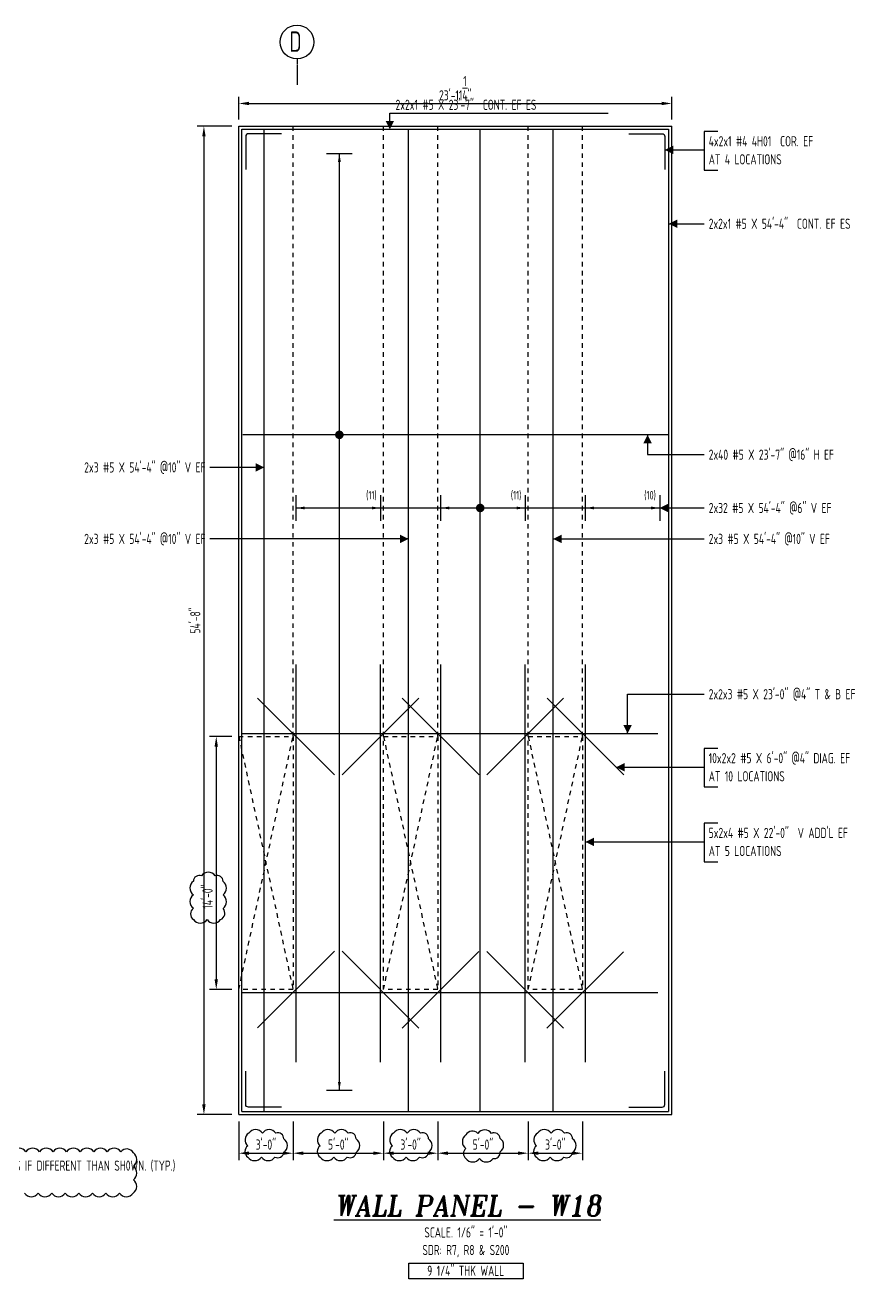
# Model space of a CAD drawing. Header units: inches. Extents: x -3675 to 26577, y -2273 to 5046.
# Drawn here: x 22672 to 23223, y 559 to 1391 of the extents above; entities that cross this region are included whole.
import ezdxf
from ezdxf.enums import TextEntityAlignment as Align

# ---------------------------------------------------------------- set-up
doc = ezdxf.new("R2010")
doc.units = ezdxf.units.IN
doc.header["$MEASUREMENT"] = 0
doc.linetypes.add('HIDDEN', pattern=[6, 3, -3])
doc.linetypes.add('PHANTOM', pattern=[2.5, 1.25, -0.25, 0.25, -0.25, 0.25, -0.25])
doc.layers.get('0').update_dxf_attribs({"linetype": 'CONTINUOUS'})
doc.layers.get('Defpoints').update_dxf_attribs({"linetype": 'CONTINUOUS'})
for name, color, linetype in [('0-25TEXT', 7, 'CONTINUOUS'), ('0-35', 3, 'CONTINUOUS'), ('0-35TEXT', 3, 'CONTINUOUS'), ('0-50', 10, 'CONTINUOUS'), ('BAR-LBL', 2, 'CONTINUOUS'), ('DETAIL', 83, 'CONTINUOUS'), ('GRID', 8, 'PHANTOM'), ('hidden', 7, 'HIDDEN'), ('INTERMEDIATERANGELAY', 7, 'CONTINUOUS'), ('RANGELAY', 7, 'CONTINUOUS'), ('REBARS', 4, 'CONTINUOUS')]:
    doc.layers.add(name, color=color, linetype=linetype)
doc.layers.add('COVER', color=6, linetype='CONTINUOUS', lineweight=0, plot=False)
doc.styles.add('AR', font='ARCHQUIK.shx', dxfattribs={"width": 0.8})
doc.styles.add('ROMANT', font='romant')
doc.dimstyles.new('CADS_DIM_48', dxfattribs={"dimscale": 48, "dimtxt": 0.09375, "dimasz": 0.09375, "dimexe": 0.0625, "dimexo": 0.0625, "dimgap": 0.09375, "dimtad": 0, "dimtih": 1, "dimtoh": 1, "dimzin": 1, "dimdsep": 46, "dimlunit": 4, "dimtxsty": 'AR', "dimblk": 'CLOSED', "dimcen": 0.1875, "dimadec": 0, "dimazin": 0, "dimtfac": 1, "dimtofl": 0, "dimtmove": 0, "dimatfit": 1, "dimldrblk": 'DOTBLANK', "dimfxl": 1, "dimtzin": 0, "dimarcsym": 0})

# ---------------------------------------------------------------- blocks, each defined once
blk = doc.blocks.new('*D100')
at = {"layer": 'COVER', "color": 0, "lineweight": -2, "transparency": 16777216}
for p, q in [((22813.94, 1328.11), (22813.94, 1343.23)), ((23101.19, 1328.11), (23101.19, 1343.23)), ((22820.69, 1338.73), (23094.44, 1338.73))]:
    blk.add_line(p, q, dxfattribs=at)
at = {"layer": 'COVER', "color": 0, "transparency": 16777216}
for points in [[(22820.69, 1339.85), (22820.69, 1337.6), (22813.94, 1338.73)], [(23094.44, 1339.85), (23094.44, 1337.6), (23101.19, 1338.73)]]:
    blk.add_solid(points, dxfattribs=at)
at = {"layer": 'Defpoints', "color": 0, "transparency": 16777216}
for p in [(23101.19, 1338.73), (22813.94, 1323.61), (23101.19, 1323.61)]:
    blk.add_point(p, dxfattribs=at)
at = {"layer": 'COVER', "color": 0, "transparency": 16777216, "insert": (22957.57, 1348.85), "char_height": 6.75, "attachment_point": 5, "style": 'AR'}
blk.add_mtext('23\'-11{\\H1.000000x;\\S1/4;}"', dxfattribs=at)
blk = doc.blocks.new('_DotBlank')
at = {"layer": '0-35', "color": 0, "lineweight": -2}
blk.add_line((-0.5, 0), (-1, 0), dxfattribs=at)
blk.add_circle((0, 0), 0.5, dxfattribs=at)
blk = doc.blocks.new('*D101')
at = {"layer": 'COVER', "color": 0, "lineweight": -2, "transparency": 16777216}
for p, q in [((22809.44, 1323.61), (22786.31, 1323.61)), ((22790.81, 1316.86), (22790.81, 674.36)), ((22809.44, 667.61), (22786.31, 667.61))]:
    blk.add_line(p, q, dxfattribs=at)
at = {"layer": 'COVER', "color": 0, "transparency": 16777216}
for points in [[(22789.68, 1316.86), (22791.93, 1316.86), (22790.81, 1323.61)], [(22789.68, 674.36), (22791.93, 674.36), (22790.81, 667.61)]]:
    blk.add_solid(points, dxfattribs=at)
at = {"layer": 'Defpoints', "color": 0, "transparency": 16777216}
for p in [(22813.94, 1323.61), (22790.81, 667.61), (22813.94, 667.61)]:
    blk.add_point(p, dxfattribs=at)
at = {"layer": 'COVER', "color": 0, "transparency": 16777216, "insert": (22785.07, 995.61), "char_height": 6.75, "attachment_point": 5, "rotation": 90, "style": 'AR'}
blk.add_mtext('54\'-8"', dxfattribs=at)
blk = doc.blocks.new('leadrblk')
blk.add_lwpolyline([(0, 0, 0, 1, 0), (1, 0, 1, 1, 0)], format="xyseb")
blk = doc.blocks.new('*U135', base_point=(17958.6, -51.6))
at = {"layer": 'REBARS', "color": 0}
blk.add_lwpolyline([(17958.91, -51.6), (17958.91, 212.4)], dxfattribs=at)
blk = doc.blocks.new('rendmark')
at = {"color": 4}
blk.add_line((0, -3), (0, 3), dxfattribs=at)
blk = doc.blocks.new('rarrow')
at = {"color": 7}
blk.add_solid([(2, -0.33), (2, 0.33), (0, 0)], dxfattribs=at)
blk = doc.blocks.new('*U1115', base_point=(22851.94, 1070.25))
at = {"layer": 'INTERMEDIATERANGELAY'}
for p, q in [((22907.94, 1070.25), (22947.95, 1070.25)), ((23003.94, 1070.25), (23043.94, 1070.25))]:
    blk.add_line(p, q, dxfattribs=at)
at = {"layer": 'RANGELAY'}
for p, q in [((22851.94, 1070.25), (22907.94, 1070.25)), ((22947.95, 1070.25), (23003.94, 1070.25)), ((23043.94, 1070.25), (23093.19, 1070.25))]:
    blk.add_line(p, q, dxfattribs=at)
at = {"layer": 'RANGELAY', "xscale": 2.834645669291339, "yscale": 2.834645669291339}
for name, p in [('rendmark', (22851.94, 1070.25)), ('rendmark', (22947.95, 1070.25)), ('rendmark', (23043.94, 1070.25)), ('rarrow', (22851.94, 1070.25)), ('rarrow', (22947.95, 1070.25)), ('rarrow', (23043.94, 1070.25))]:
    blk.add_blockref(name, p, dxfattribs=at)
at = {"layer": 'RANGELAY', "xscale": 2.834645669291339, "yscale": 2.834645669291339, "rotation": 179.999996929531}
for name, p in [('rendmark', (22907.94, 1070.25)), ('rendmark', (23003.94, 1070.25)), ('rendmark', (23093.19, 1070.25)), ('rarrow', (22907.94, 1070.25)), ('rarrow', (23003.94, 1070.25)), ('rarrow', (23093.19, 1070.25))]:
    blk.add_blockref(name, p, dxfattribs=at)
blk = doc.blocks.new('VPM7BF140')
at = {"const_width": 1}
blk.add_lwpolyline([(-0.5, 0, 1), (0.5, 0, 1)], format="xyb", close=True, dxfattribs=at)
blk = doc.blocks.new('*U180', base_point=(18081.4, -84.46))
at = {"layer": 'REBARS', "color": 0}
blk.add_lwpolyline([(18081.09, -84.46), (18081.09, 567.54)], dxfattribs=at)
blk = doc.blocks.new('*U374', base_point=(22926.8, 669.61))
at = {"layer": 'REBARS', "color": 0}
blk.add_lwpolyline([(22926.49, 669.61), (22926.49, 1321.61)], dxfattribs=at)
blk = doc.blocks.new('*U372', base_point=(23022.86, 669.61))
at = {"layer": 'REBARS', "color": 0}
blk.add_lwpolyline([(23022.54, 669.61), (23022.54, 1321.61)], dxfattribs=at)
blk = doc.blocks.new('*U376', base_point=(22831.11, 669.61))
at = {"layer": 'REBARS', "color": 0}
blk.add_lwpolyline([(22830.8, 669.61), (22830.8, 1321.61)], dxfattribs=at)
blk = doc.blocks.new('*U337', base_point=(22818.32, 1318.86))
at = {"layer": 'REBARS', "color": 0}
blk.add_lwpolyline([(22842.32, 1318.61), (22820.32, 1318.61, 0.414214), (22818.57, 1316.86), (22818.57, 1294.86)], format="xyb", dxfattribs=at)
blk = doc.blocks.new('*U136', base_point=(18150.6, -51.6))
at = {"layer": 'REBARS', "color": 0}
blk.add_lwpolyline([(18150.91, -51.6), (18150.91, 212.4)], dxfattribs=at)
blk = doc.blocks.new('*U137', base_point=(18111.17, -51.6))
at = {"layer": 'REBARS', "color": 0}
blk.add_lwpolyline([(18110.85, -51.6), (18110.85, 212.4)], dxfattribs=at)
blk = doc.blocks.new('*U138', base_point=(18054.6, -51.6))
at = {"layer": 'REBARS', "color": 0}
blk.add_lwpolyline([(18054.91, -51.6), (18054.91, 212.4)], dxfattribs=at)
blk = doc.blocks.new('*U139', base_point=(18015.17, -51.6))
at = {"layer": 'REBARS', "color": 0}
blk.add_lwpolyline([(18014.85, -51.6), (18014.85, 212.4)], dxfattribs=at)
blk = doc.blocks.new('*U181', base_point=(17922.88, -5.15))
at = {"layer": 'REBARS', "color": 0}
blk.add_lwpolyline([(17922.88, -5.46), (18198.88, -5.46)], dxfattribs=at)
blk = doc.blocks.new('*U379', base_point=(22816.25, 669.61))
at = {"layer": 'REBARS', "color": 0}
blk.add_lwpolyline([(22815.94, 669.61), (22815.94, 1321.61)], dxfattribs=at)
blk = doc.blocks.new('*U380', base_point=(23098.88, 669.61))
at = {"layer": 'REBARS', "color": 0}
blk.add_lwpolyline([(23099.19, 669.61), (23099.19, 1321.61)], dxfattribs=at)
blk = doc.blocks.new('*U338', base_point=(23096.82, 1318.86))
at = {"layer": 'REBARS', "color": 0}
blk.add_lwpolyline([(23072.82, 1318.61), (23094.82, 1318.61, -0.414213), (23096.57, 1316.86), (23096.57, 1294.86)], format="xyb", dxfattribs=at)
blk = doc.blocks.new('*U289', base_point=(22815.94, 1321.3))
at = {"layer": 'REBARS', "color": 0}
blk.add_lwpolyline([(22815.94, 1321.61), (23098.94, 1321.61)], dxfattribs=at)
blk = doc.blocks.new('*U339', base_point=(22818.32, 672.36))
at = {"layer": 'REBARS', "color": 0}
blk.add_lwpolyline([(22842.32, 672.61), (22820.32, 672.61, -0.414214), (22818.57, 674.36), (22818.57, 696.36)], format="xyb", dxfattribs=at)
blk = doc.blocks.new('*U340', base_point=(23096.82, 672.36))
at = {"layer": 'REBARS', "color": 0}
blk.add_lwpolyline([(23072.82, 672.61), (23094.82, 672.61, 0.414214), (23096.57, 674.36), (23096.57, 696.36)], format="xyb", dxfattribs=at)
blk = doc.blocks.new('*U290', base_point=(22815.94, 669.92))
at = {"layer": 'REBARS', "color": 0}
blk.add_lwpolyline([(22815.94, 669.61), (23098.94, 669.61)], dxfattribs=at)
blk = doc.blocks.new('*U610', base_point=(22877.13, 776.29))
at = {"layer": 'REBARS', "color": 0}
blk.add_lwpolyline([(22877.35, 776.07), (22826.44, 725.15)], dxfattribs=at)
blk = doc.blocks.new('*U611', base_point=(22877.13, 892.93))
at = {"layer": 'REBARS', "color": 0}
blk.add_lwpolyline([(22877.35, 893.15), (22826.44, 944.07)], dxfattribs=at)
blk = doc.blocks.new('*U612', base_point=(22882.68, 776.22))
at = {"layer": 'REBARS', "color": 0}
blk.add_lwpolyline([(22882.46, 776), (22933.31, 725.03)], dxfattribs=at)
blk = doc.blocks.new('*U613', base_point=(22973.06, 776.11))
at = {"layer": 'REBARS', "color": 0}
blk.add_lwpolyline([(22973.28, 775.89), (22922.31, 725.04)], dxfattribs=at)
blk = doc.blocks.new('*U614', base_point=(22978.68, 776.11))
at = {"layer": 'REBARS', "color": 0}
blk.add_lwpolyline([(22978.46, 775.88), (23029.31, 724.91)], dxfattribs=at)
blk = doc.blocks.new('*U615', base_point=(23069.06, 775.99))
at = {"layer": 'REBARS', "color": 0}
blk.add_lwpolyline([(23069.28, 775.77), (23018.31, 724.92)], dxfattribs=at)
blk = doc.blocks.new('*U616', base_point=(22882.75, 892.93))
at = {"layer": 'REBARS', "color": 0}
blk.add_lwpolyline([(22882.53, 893.15), (22933.44, 944.07)], dxfattribs=at)
blk = doc.blocks.new('*U617', base_point=(22973.13, 892.93))
at = {"layer": 'REBARS', "color": 0}
blk.add_lwpolyline([(22973.35, 893.15), (22922.44, 944.07)], dxfattribs=at)
blk = doc.blocks.new('*U618', base_point=(22978.75, 892.93))
at = {"layer": 'REBARS', "color": 0}
blk.add_lwpolyline([(22978.53, 893.15), (23029.44, 944.07)], dxfattribs=at)
blk = doc.blocks.new('*U619', base_point=(23069.13, 892.93))
at = {"layer": 'REBARS', "color": 0}
blk.add_lwpolyline([(23069.35, 893.15), (23018.44, 944.07)], dxfattribs=at)
blk = doc.blocks.new('*U223', base_point=(17987.63, -70.46))
at = {"layer": 'RANGELAY'}
blk.add_line((17987.63, -70.46), (17987.63, 551.54), dxfattribs=at)
at = {"layer": 'RANGELAY', "xscale": 2.834645669291339, "yscale": 2.834645669291339, "zscale": 2.834645669291339}
for name, p, rotation in [('rendmark', (17987.63, 551.54), 269.999996895974), ('rarrow', (17987.63, 551.54), 269.999996895974), ('rarrow', (17987.63, -70.46), 89.99999996644304), ('rendmark', (17987.63, -70.46), 89.99999996644304)]:
    blk.add_blockref(name, p, dxfattribs=dict(at, rotation=rotation))
blk = doc.blocks.new('VPM7C0190')
at = {"const_width": 1}
blk.add_lwpolyline([(-0.5, 0, 1), (0.5, 0, 1)], format="xyb", close=True, dxfattribs=at)
blk = doc.blocks.new('*U300', base_point=(23099.57, 1118.48))
at = {"layer": 'REBARS', "color": 0}
blk.add_lwpolyline([(23099.57, 1118.79), (22816.57, 1118.79)], dxfattribs=at)
blk = doc.blocks.new('*D833')
at = {"layer": 'Defpoints', "color": 0, "transparency": 16777216}
for p in [(22813.94, 667.61), (22849.94, 667.61), (22849.94, 642.01)]:
    blk.add_point(p, dxfattribs=at)
at = {"layer": 'DETAIL', "color": 0, "lineweight": -2, "transparency": 16777216}
for p, q in [((22813.94, 663.11), (22813.94, 637.51)), ((22849.94, 663.11), (22849.94, 637.51)), ((22820.69, 642.01), (22843.19, 642.01))]:
    blk.add_line(p, q, dxfattribs=at)
at = {"layer": 'DETAIL', "color": 0, "transparency": 16777216}
for points in [[(22820.69, 643.14), (22820.69, 640.89), (22813.94, 642.01)], [(22843.19, 643.14), (22843.19, 640.89), (22849.94, 642.01)]]:
    blk.add_solid(points, dxfattribs=at)
at = {"layer": 'DETAIL', "color": 0, "transparency": 16777216, "insert": (22831.94, 647.75), "char_height": 6.75, "attachment_point": 5, "style": 'AR'}
blk.add_mtext('3\'-0"', dxfattribs=at)
blk = doc.blocks.new('*D834')
at = {"layer": 'Defpoints', "color": 0, "transparency": 16777216}
for p in [(22849.94, 667.61), (22909.94, 667.61), (22909.94, 642.01)]:
    blk.add_point(p, dxfattribs=at)
at = {"layer": 'DETAIL', "color": 0, "lineweight": -2, "transparency": 16777216}
for p, q in [((22849.94, 663.11), (22849.94, 637.51)), ((22909.94, 663.11), (22909.94, 637.51)), ((22856.69, 642.01), (22903.19, 642.01))]:
    blk.add_line(p, q, dxfattribs=at)
at = {"layer": 'DETAIL', "color": 0, "transparency": 16777216}
for points in [[(22856.69, 643.14), (22856.69, 640.89), (22849.94, 642.01)], [(22903.19, 643.14), (22903.19, 640.89), (22909.94, 642.01)]]:
    blk.add_solid(points, dxfattribs=at)
at = {"layer": 'DETAIL', "color": 0, "transparency": 16777216, "insert": (22879.94, 647.75), "char_height": 6.75, "attachment_point": 5, "style": 'AR'}
blk.add_mtext('5\'-0"', dxfattribs=at)
blk = doc.blocks.new('*D835')
at = {"layer": 'Defpoints', "color": 0, "transparency": 16777216}
for p in [(22909.94, 667.61), (22945.94, 667.61), (22945.94, 642.01)]:
    blk.add_point(p, dxfattribs=at)
at = {"layer": 'DETAIL', "color": 0, "lineweight": -2, "transparency": 16777216}
for p, q in [((22909.94, 663.11), (22909.94, 637.51)), ((22945.94, 663.11), (22945.94, 637.51)), ((22916.69, 642.01), (22939.19, 642.01))]:
    blk.add_line(p, q, dxfattribs=at)
at = {"layer": 'DETAIL', "color": 0, "transparency": 16777216}
for points in [[(22916.69, 643.14), (22916.69, 640.89), (22909.94, 642.01)], [(22939.19, 643.14), (22939.19, 640.89), (22945.94, 642.01)]]:
    blk.add_solid(points, dxfattribs=at)
at = {"layer": 'DETAIL', "color": 0, "transparency": 16777216, "insert": (22927.94, 647.75), "char_height": 6.75, "attachment_point": 5, "style": 'AR'}
blk.add_mtext('3\'-0"', dxfattribs=at)
blk = doc.blocks.new('*D836')
at = {"layer": 'Defpoints', "color": 0, "transparency": 16777216}
for p in [(22945.94, 667.61), (23005.94, 667.61), (23005.94, 642.01)]:
    blk.add_point(p, dxfattribs=at)
at = {"layer": 'DETAIL', "color": 0, "lineweight": -2, "transparency": 16777216}
for p, q in [((22945.94, 663.11), (22945.94, 637.51)), ((23005.94, 663.11), (23005.94, 637.51)), ((22952.69, 642.01), (22999.19, 642.01))]:
    blk.add_line(p, q, dxfattribs=at)
at = {"layer": 'DETAIL', "color": 0, "transparency": 16777216}
for points in [[(22952.69, 643.14), (22952.69, 640.89), (22945.94, 642.01)], [(22999.19, 643.14), (22999.19, 640.89), (23005.94, 642.01)]]:
    blk.add_solid(points, dxfattribs=at)
at = {"layer": 'DETAIL', "color": 0, "transparency": 16777216, "insert": (22975.94, 647.75), "char_height": 6.75, "attachment_point": 5, "style": 'AR'}
blk.add_mtext('5\'-0"', dxfattribs=at)
blk = doc.blocks.new('*D837')
at = {"layer": 'Defpoints', "color": 0, "transparency": 16777216}
for p in [(23005.94, 667.61), (23041.94, 667.61), (23041.94, 642.01)]:
    blk.add_point(p, dxfattribs=at)
at = {"layer": 'DETAIL', "color": 0, "lineweight": -2, "transparency": 16777216}
for p, q in [((23005.94, 663.11), (23005.94, 637.51)), ((23041.94, 663.11), (23041.94, 637.51)), ((23012.69, 642.01), (23035.19, 642.01))]:
    blk.add_line(p, q, dxfattribs=at)
at = {"layer": 'DETAIL', "color": 0, "transparency": 16777216}
for points in [[(23012.69, 643.14), (23012.69, 640.89), (23005.94, 642.01)], [(23035.19, 643.14), (23035.19, 640.89), (23041.94, 642.01)]]:
    blk.add_solid(points, dxfattribs=at)
at = {"layer": 'DETAIL', "color": 0, "transparency": 16777216, "insert": (23023.94, 647.75), "char_height": 6.75, "attachment_point": 5, "style": 'AR'}
blk.add_mtext('3\'-0"', dxfattribs=at)
blk = doc.blocks.new('*D839')
at = {"layer": 'Defpoints', "color": 0, "transparency": 16777216}
for p in [(22813.94, 918.61), (22798.99, 750.61), (22813.94, 750.61)]:
    blk.add_point(p, dxfattribs=at)
at = {"layer": 'DETAIL', "color": 0, "lineweight": -2, "transparency": 16777216}
for p, q in [((22809.44, 918.61), (22794.49, 918.61)), ((22798.99, 911.86), (22798.99, 757.36)), ((22809.44, 750.61), (22794.49, 750.61))]:
    blk.add_line(p, q, dxfattribs=at)
at = {"layer": 'DETAIL', "color": 0, "transparency": 16777216}
for points in [[(22797.86, 911.86), (22800.11, 911.86), (22798.99, 918.61)], [(22797.86, 757.36), (22800.11, 757.36), (22798.99, 750.61)]]:
    blk.add_solid(points, dxfattribs=at)
at = {"layer": 'DETAIL', "color": 0, "transparency": 16777216, "insert": (22793.24, 812.34), "char_height": 6.75, "attachment_point": 5, "rotation": 90, "style": 'AR'}
blk.add_mtext('14\'-0"', dxfattribs=at)

msp = doc.modelspace()

# ---------------------------------------------------------------- linework, layer by layer
at = {"layer": '0-25TEXT'}
for points in [[(22914.12799, 1323.60993), (22914.12799, 1332.28736), (23058.98687, 1332.28736)], [(23131.70822, 1320.04486), (23122.70917, 1320.04486), (23122.70917, 1294.54754), (23131.70822, 1294.54754)], [(23131.70822, 1320.04486), (23122.70917, 1320.04486), (23122.70917, 1294.54754), (23131.70822, 1294.54754)], [(23096.56636, 1307.93545), (23122.70917, 1307.93545)], [(23099.19173, 1258.89147), (23122.70917, 1258.89147)], [(23085.14189, 1118.79184), (23085.14189, 1105.64072), (23122.70917, 1105.64072)], [(22830.7963, 1097.17515), (22794.80449, 1097.17515)], [(23093.19171, 1070.24561), (23122.70917, 1070.24561)], [(22926.49105, 1049.73714), (22794.80449, 1049.73714)], [(23022.54374, 1049.73714), (23122.70917, 1049.73714)], [(23071.92857, 920.60993), (23071.92857, 946.65981), (23122.70917, 946.65981)], [(23131.70822, 910.57832), (23122.70917, 910.57832), (23122.70917, 885.08099), (23131.70822, 885.08099)], [(23064.30256, 898.20461), (23122.70917, 898.20461)], [(23131.70822, 860.97554), (23122.70917, 860.97554), (23122.70917, 835.47822), (23131.70822, 835.47822)], [(23043.96978, 848.60184), (23122.70917, 848.60184)]]:
    msp.add_lwpolyline(points, dxfattribs=at)
at = {"layer": '0-35'}
for p, q in [((22813.94171, 667.60993), (22813.94171, 1323.60993)), ((22813.94171, 1323.60993), (23101.19171, 1323.60993)), ((23101.19171, 667.60993), (23101.19171, 1323.60993)), ((22813.94171, 667.60993), (23101.19171, 667.60993))]:
    msp.add_line(p, q, dxfattribs=at)
at = {"layer": '0-50'}
msp.add_lwpolyline([(22926.65899, 568.93807), (23002.54583, 568.93807), (23002.54583, 558.5817), (22926.65899, 558.5817)], close=True, dxfattribs=at)
msp.add_circle((22852.56671, 1379.50588), 11.25, dxfattribs=at)
at = {"layer": 'DETAIL'}
for points in [[(22783.8681, 797.07046, 0.52056705), (22792.8681, 797.07046, 0.52056705), (22801.8681, 797.07046, 0.52056705), (22803.49777, 804.4408, 0.52056705), (22803.49777, 813.4408, 0.52056705), (22803.49777, 822.4408, 0.52056705), (22798.23664, 826.17966, 0.52056705), (22789.23664, 826.17966, 0.52056705), (22783.8681, 822.5482, 0.52056705), (22783.8681, 813.5482, 0.52056705), (22783.8681, 804.5482, 0.52056705)], [(22819.94419, 639.42252, 0.52056705), (22828.94419, 639.42252, 0.52056705), (22837.94419, 639.42252, 0.52056705), (22843.81292, 642.55379, 0.52056705), (22843.81292, 651.55379, 0.52056705), (22838.56558, 655.30645, 0.52056705), (22829.56558, 655.30645, 0.52056705), (22820.56558, 655.30645, 0.52056705), (22819.94419, 646.92783, 0.52056705)], [(22867.94419, 639.42252, 0.52056705), (22876.94419, 639.42252, 0.52056705), (22885.94419, 639.42252, 0.52056705), (22891.81292, 642.55379, 0.52056705), (22891.81292, 651.55379, 0.52056705), (22886.56558, 655.30645, 0.52056705), (22877.56558, 655.30645, 0.52056705), (22868.56558, 655.30645, 0.52056705), (22867.94419, 646.92783, 0.52056705)], [(22915.94419, 639.42252, 0.52056705), (22924.94419, 639.42252, 0.52056705), (22933.94419, 639.42252, 0.52056705), (22939.81292, 642.55379, 0.52056705), (22939.81292, 651.55379, 0.52056705), (22934.56558, 655.30645, 0.52056705), (22925.56558, 655.30645, 0.52056705), (22916.56558, 655.30645, 0.52056705), (22915.94419, 646.92783, 0.52056705)], [(22964.63847, 638.53018, 0.52056705), (22973.63847, 638.53018, 0.52056705), (22982.63847, 638.53018, 0.52056705), (22987.29596, 642.87269, 0.52056705), (22987.29596, 651.87269, 0.52056705), (22981.59083, 655.16756, 0.52056705), (22972.59083, 655.16756, 0.52056705), (22964.63847, 654.11991, 0.52056705), (22964.63847, 645.11991, 0.52056705)], [(23011.50178, 639.42252, 0.52056705), (23020.50178, 639.42252, 0.52056705), (23029.50178, 639.42252, 0.52056705), (23035.37051, 642.55379, 0.52056705), (23035.37051, 651.55379, 0.52056705), (23030.12317, 655.30645, 0.52056705), (23021.12317, 655.30645, 0.52056705), (23012.12317, 655.30645, 0.52056705), (23011.50178, 646.92783, 0.52056705)]]:
    msp.add_lwpolyline(points, format="xyb", close=True, dxfattribs=at)
msp.add_lwpolyline([(22671.81506, 615.51643, 0.52056705), (22680.81506, 615.51643, 0.52056705), (22689.81506, 615.51643, 0.52056705), (22698.81506, 615.51643, 0.52056705), (22707.81506, 615.51643, 0.52056705), (22716.81506, 615.51643, 0.52056705), (22725.81506, 615.51643, 0.52056705), (22734.81506, 615.51643, 0.52056705), (22743.81506, 615.51643, 0.52056705), (22744.00638, 624.32512, 0.52056705), (22744.00638, 633.32512, 0.52056705), (22744.00638, 642.32512, 0.52056705), (22735.69428, 643.01302, 0.52056705), (22726.69428, 643.01302, 0.52056705), (22717.69428, 643.01302, 0.52056705), (22708.69428, 643.01302, 0.52056705), (22699.69428, 643.01302, 0.52056705), (22690.69428, 643.01302, 0.52056705), (22681.69428, 643.01302, 0.52056705), (22672.69428, 643.01302, 0.52056705), (22663.69428, 643.01302, 0.52056705)], format="xyb", dxfattribs=at)
at = {"layer": 'GRID', "lineweight": -3}
msp.add_lwpolyline([(22852.56671, 1368.25588), (22852.56671, 1351.01495)], dxfattribs=at)
at = {"layer": 'hidden'}
for p, q in [((22849.94171, 918.60993), (22849.94171, 1323.60993)), ((22909.94171, 918.60993), (22909.94171, 1323.60993)), ((22945.94171, 918.60993), (22945.94171, 1323.60993)), ((23005.94171, 918.60993), (23005.94171, 1323.60993)), ((23041.94171, 918.60993), (23041.94171, 1323.60993)), ((22813.94171, 750.60993), (22849.94171, 918.60993)), ((22813.94171, 918.60993), (22849.94171, 750.60993)), ((22909.94171, 918.60993), (22945.94171, 750.60993)), ((22909.94171, 750.60993), (22945.94171, 918.60993)), ((23005.94171, 918.60993), (23041.94171, 750.60993)), ((23005.94171, 750.60993), (23041.94171, 918.60993))]:
    msp.add_line(p, q, dxfattribs=at)
for points in [[(22813.94171, 918.60993), (22849.94171, 918.60993), (22849.94171, 750.60993), (22813.94171, 750.60993)], [(22909.94171, 918.60993), (22945.94171, 918.60993), (22945.94171, 750.60993), (22909.94171, 750.60993)], [(23005.94171, 918.60993), (23041.94171, 918.60993), (23041.94171, 750.60993), (23005.94171, 750.60993)]]:
    msp.add_lwpolyline(points, close=True, dxfattribs=at)

# ---------------------------------------------------------------- block references
at = {"layer": '0-25TEXT'}
for name, p, xscale, yscale, rotation in [('leadrblk', (22914.15385, 1321.52717), 5.623937007874017, 2.250708661417324, 90.00000153523449), ('VPM7C0190', (22880.68495, 1118.79184), 2.834645669291338, 2.834645669291338, 269.9999999664429), ('leadrblk', (23085.14189, 1118.79184), 5.623937007874017, 2.250708661417324, 270.0000046057035), ('leadrblk', (23071.92857, 920.60993), 5.623937007874017, 2.250708661417324, 90.00000153523449)]:
    msp.add_blockref(name, p, dxfattribs=dict(at, xscale=xscale, yscale=yscale, rotation=rotation))
for name, p, xscale, yscale in [('leadrblk', (23096.56636, 1307.93545), 5.623937007874017, 2.250708661417324), ('leadrblk', (23099.19173, 1258.89147), 5.623937007874017, 2.250708661417324), ('leadrblk', (22830.7963, 1097.17515), -5.623937007874017, 2.250708661417324), ('VPM7BF140', (22974.14437, 1070.24561), 2.834645669291338, 2.834645669291338), ('leadrblk', (23093.19171, 1070.24561), 5.623937007874017, 2.250708661417324), ('leadrblk', (22926.49105, 1049.73714), -5.623937007874017, 2.250708661417324), ('leadrblk', (23022.54374, 1049.73714), 5.623937007874017, 2.250708661417324), ('leadrblk', (23064.30256, 898.20461), 5.623937007874017, 2.250708661417324), ('leadrblk', (23043.96978, 848.60184), 5.623937007874017, 2.250708661417324)]:
    msp.add_blockref(name, p, dxfattribs=dict(at, xscale=xscale, yscale=yscale))
at = {"layer": 'RANGELAY'}
for name, p in [('*U223', (22880.68495, 683.60993)), ('*U1115', (22851.94171, 1070.24561))]:
    msp.add_blockref(name, p, dxfattribs=at)
at = {"layer": 'REBARS', "color": 4}
for name, p in [('*U379', (22816.25397, 669.60993)), ('*U289', (22815.94171, 1321.29743)), ('*U337', (22818.31707, 1318.86001)), ('*U376', (22831.10867, 669.60993)), ('*U374', (22926.80343, 669.60993)), ('*U180', (22974.45676, 669.60993)), ('*U372', (23022.85612, 669.60993)), ('*U338', (23096.81635, 1318.86001)), ('*U380', (23098.87945, 669.60993)), ('*U300', (23099.56666, 1118.47934)), ('*U135', (22851.65733, 702.47877)), ('*U139', (22908.22609, 702.47877)), ('*U138', (22947.65733, 702.47877)), ('*U137', (23004.22609, 702.47877)), ('*U136', (23043.65733, 702.47877)), ('*U611', (22877.13212, 892.93312)), ('*U616', (22882.75131, 892.93312)), ('*U617', (22973.13212, 892.93312)), ('*U618', (22978.75131, 892.93312)), ('*U619', (23069.13212, 892.93312)), ('*U610', (22877.13212, 776.28674)), ('*U612', (22882.67911, 776.22392)), ('*U613', (22973.05985, 776.1121)), ('*U614', (22978.67903, 776.10515)), ('*U615', (23069.05977, 775.99333)), ('*U181', (22815.94171, 748.92243)), ('*U339', (22818.31707, 672.35993)), ('*U340', (23096.81635, 672.35993)), ('*U290', (22815.94171, 669.92243))]:
    msp.add_blockref(name, p, dxfattribs=at)
at = {"layer": 'REBARS', "color": 4, "xscale": -1, "rotation": 179.9999625520635}
msp.add_blockref('*U181', (22815.94177, 920.29757), dxfattribs=at)

# ---------------------------------------------------------------- texts
at = {"color": 7, "linetype": 'Continuous', "style": 'ROMANT', "oblique": 9, "width": 0.95}
msp.add_text('%%UWALL PANEL - W18', height=13.5, dxfattribs=at).set_placement((22965.97429, 600.50997), align=Align.CENTER)
at = {"layer": '0-25TEXT', "style": 'AR', "width": 0.8}
for s, p in [(' (11) ', (22907.94171, 1075.9149)), (' (11) ', (23003.94171, 1075.9149)), (' (10) ', (23093.19171, 1075.9149))]:
    msp.add_text(s, height=5.669291, dxfattribs=at).set_placement(p, align=Align.RIGHT)
at = {"layer": '0-35TEXT', "style": 'AR', "width": 0.8}
for s, p in [('AT 4 LOCATIONS', (23125.70885, 1298.29715)), ('AT 10 LOCATIONS', (23125.70885, 888.8306)), ('AT 5 LOCATIONS', (23125.70885, 839.22782))]:
    msp.add_text(s, height=6.7498312, dxfattribs=at).set_placement(p)
for s, p in [('SCALE. 1/6" = 1\'-0"', (22964.60241, 586.06308)), ('SDR: R7, R8 & S200', (22964.60241, 574.39488)), ('9 1/4" THK WALL', (22964.52549, 560.60686))]:
    msp.add_text(s, height=6.7498312, dxfattribs=at).set_placement(p, align=Align.CENTER)
at = {"layer": '0-50', "style": 'AR', "width": 0.8}
msp.add_text('D', height=13.5, dxfattribs=at).set_placement((22847.58018, 1373.01943))
at = {"layer": 'BAR-LBL', "style": 'AR', "width": 0.8}
for s, p in [('2x2x1 #5 X 23\'-7"  CONT. EF ES', (22917.95548, 1334.47671)), ('4x2x1 #4 4H01  COR. EF', (23125.70885, 1310.29589)), ('2x2x1 #5 X 54\'-4"  CONT. EF ES', (23125.70885, 1255.51682)), ('2x40 #5 X 23\'-7" @16" H EF', (23125.70885, 1102.26608)), ('2x32 #5 X 54\'-4" @6" V EF', (23125.70885, 1066.87096)), ('2x3 #5 X 54\'-4" @10" V EF', (23125.70885, 1046.36249)), ('2x2x3 #5 X 23\'-0" @4" T & B EF', (23125.70885, 943.28516)), ('10x2x2 #5 X 6\'-0" @4" DIAG. EF', (23125.70885, 900.82934)), ('5x2x4 #5 X 22\'-0"  V ADD\'L EF', (23125.70885, 851.22656))]:
    msp.add_text(s, height=6.7492913, dxfattribs=at).set_placement(p)
for p in [(22791.8048, 1093.8005), (22791.8048, 1046.3625)]:
    msp.add_text('2x3 #5 X 54\'-4" @10" V EF', height=6.7492913, dxfattribs=at).set_placement(p, align=Align.RIGHT)
at = {"layer": 'DETAIL', "insert": (22549.35191, 637.15266), "char_height": 6.75, "width": 217.0178832, "attachment_point": 1, "style": 'AR'}
msp.add_mtext('A/E/C PLEASE PROVIDE THE DIMENSIONS IF DIFFERENT THAN SH0WN. (TYP.)', dxfattribs=at)

# ---------------------------------------------------------------- dimensions: what is measured, and where the dimension line sits
at = {"layer": 'COVER'}
dim = msp.add_linear_dim(base=(23101.19171, 1338.72641), p1=(22813.94171, 1323.60993), p2=(23101.19171, 1323.60993), dimstyle='CADS_DIM_48', override={"dimscale": 72, "dimgap": 0.03125, "dimtad": 1, "dimtih": 0, "dimtoh": 0, "dimdec": 4, "dimtdec": 4}, dxfattribs=at)
dim.commit()
dim.dimension.update_dxf_attribs({"geometry": '*D100', "text_midpoint": (22957.56671, 1348.85141)})
dim = msp.add_linear_dim(base=(22790.80711, 667.60993), p1=(22813.94171, 1323.60993), p2=(22813.94171, 667.60993), angle=90, dimstyle='CADS_DIM_48', override={"dimscale": 72, "dimgap": 0.03125, "dimtad": 1, "dimtih": 0, "dimtoh": 0, "dimdec": 4, "dimtdec": 4}, dxfattribs=at)
dim.commit()
dim.dimension.update_dxf_attribs({"geometry": '*D101', "text_midpoint": (22785.06573, 995.60993)})
at = {"layer": 'DETAIL'}
dim = msp.add_linear_dim(base=(22798.98565, 750.60993), p1=(22813.94171, 918.60993), p2=(22813.94171, 750.60993), angle=90, dimstyle='CADS_DIM_48', override={"dimscale": 72, "dimgap": 0.03125, "dimtad": 1, "dimtih": 0, "dimtoh": 0, "dimdec": 3, "dimtdec": 3}, dxfattribs=at)
dim.commit()
dim.dimension.update_dxf_attribs({"geometry": '*D839', "text_midpoint": (22798.98565, 812.34468), "dimtype": 160})
for base, p1, p2, override, picture, middle in [((22849.94171, 642.01337), (22813.94171, 667.60993), (22849.94171, 667.60993), {"dimscale": 72, "dimgap": 0.03125, "dimtad": 1, "dimtih": 0, "dimtoh": 0, "dimdec": 3, "dimtdec": 3}, '*D833', (22831.94171, 647.75475)), ((22909.94171, 642.01337), (22849.94171, 667.60993), (22909.94171, 667.60993), {"dimscale": 72, "dimgap": 0.03125, "dimtad": 1, "dimtih": 0, "dimtoh": 0, "dimdec": 3, "dimtdec": 3, "dimtmove": 1}, '*D834', (22879.94171, 647.75475)), ((22945.94171, 642.01337), (22909.94171, 667.60993), (22945.94171, 667.60993), {"dimscale": 72, "dimgap": 0.03125, "dimtad": 1, "dimtih": 0, "dimtoh": 0, "dimdec": 3, "dimtdec": 3, "dimtmove": 1}, '*D835', (22927.94171, 647.75475)), ((23005.94171, 642.01337), (22945.94171, 667.60993), (23005.94171, 667.60993), {"dimscale": 72, "dimgap": 0.03125, "dimtad": 1, "dimtih": 0, "dimtoh": 0, "dimdec": 3, "dimtdec": 3, "dimtmove": 1}, '*D836', (22975.94171, 647.75475)), ((23041.94171, 642.01337), (23005.94171, 667.60993), (23041.94171, 667.60993), {"dimscale": 72, "dimgap": 0.03125, "dimtad": 1, "dimtih": 0, "dimtoh": 0, "dimdec": 3, "dimtdec": 3, "dimtmove": 1}, '*D837', (23023.94171, 647.75475))]:
    dim = msp.add_linear_dim(base=base, p1=p1, p2=p2, dimstyle='CADS_DIM_48', override=override, dxfattribs=at)
    dim.commit()
    dim.dimension.update_dxf_attribs({"geometry": picture, "text_midpoint": middle})

doc.saveas('drawing.dxf')
